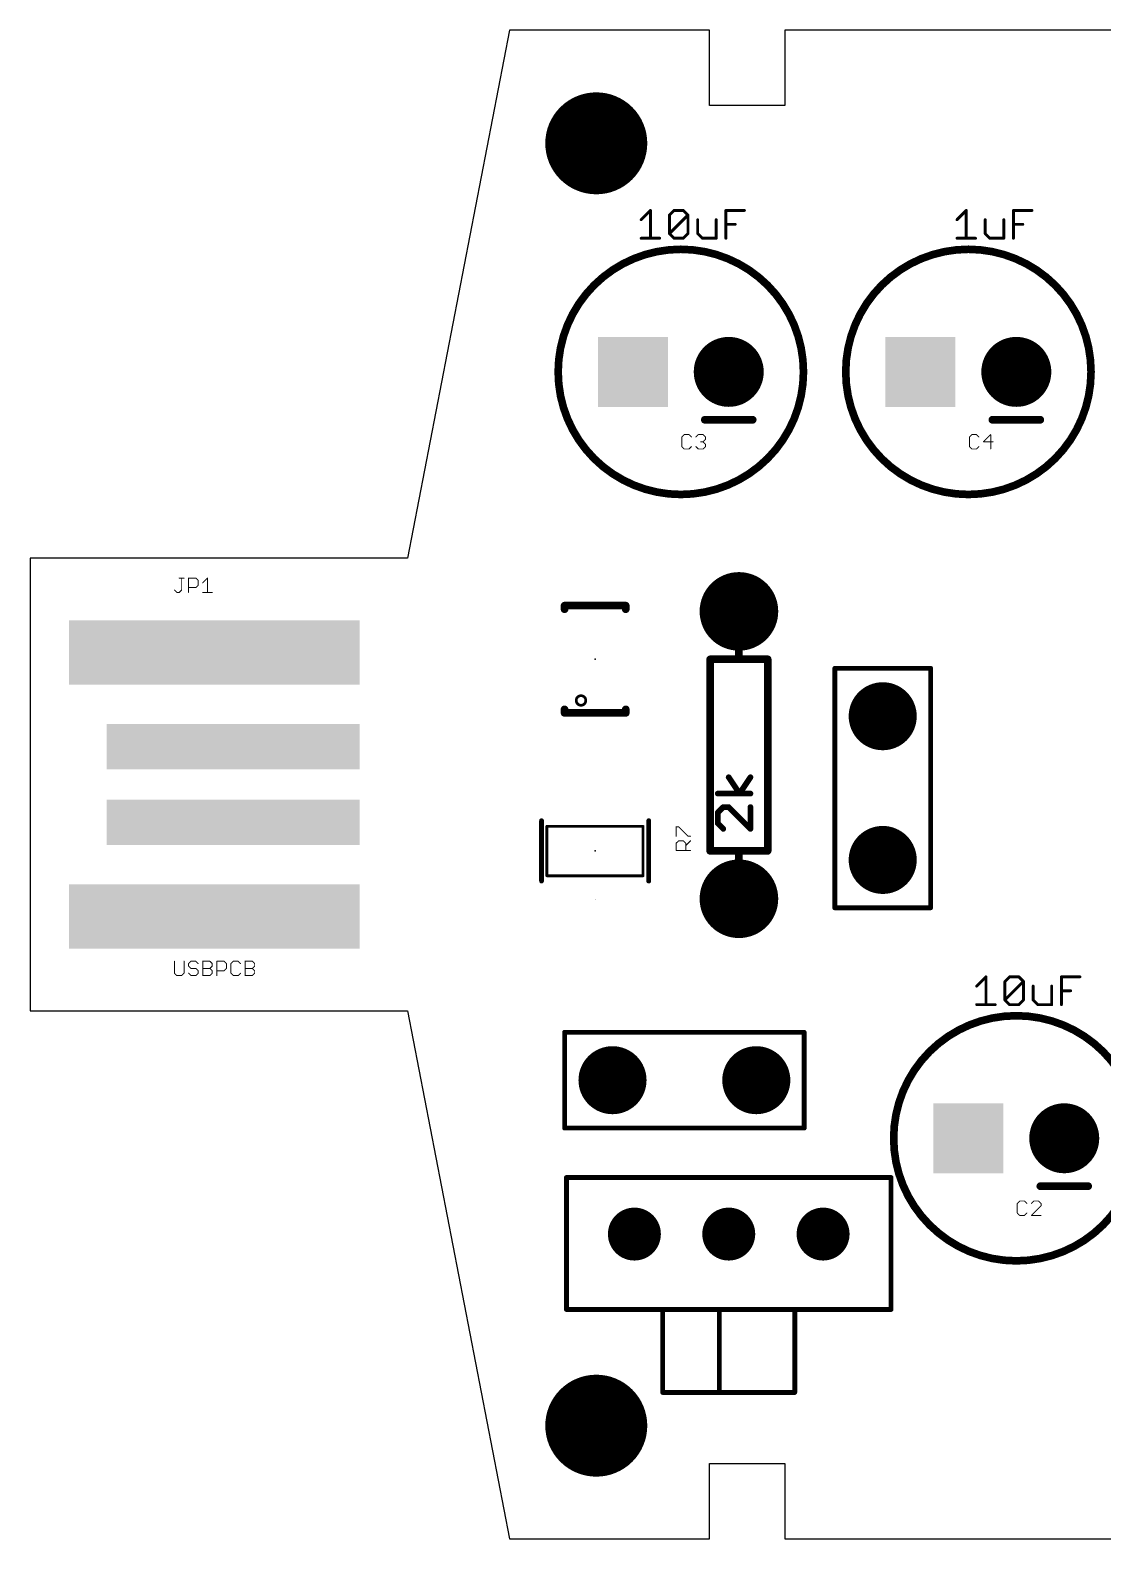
# Model space of a CAD drawing. Extents: x 0 to 100, y 0 to 40.
# Drawn here: x 0 to 28.42, y 0 to 40 of the extents above; entities that cross this region are included whole.
import ezdxf

# ---------------------------------------------------------------- set-up
doc = ezdxf.new("R2010")
doc.units = 0
for name, color, linetype in [('17', 94, 'CONTINUOUS'), ('20', 178, 'CONTINUOUS'), ('21', 250, 'CONTINUOUS'), ('22', 250, 'CONTINUOUS'), ('24', 178, 'CONTINUOUS'), ('25', 250, 'CONTINUOUS'), ('27', 250, 'CONTINUOUS'), ('29', 250, 'CONTINUOUS')]:
    doc.layers.add(name, color=color, linetype=linetype)

# ---------------------------------------------------------------- blocks, each defined once
blk = doc.blocks.new('ROUNDP')
at = {"const_width": 0.5}
blk.add_lwpolyline([(0, -0.25, 1), (0, 0.25, 1), (0, -0.25)], format="xyb", dxfattribs=at)
blk = doc.blocks.new('SQUAREP')
blk.add_solid([(-0.5, -0.5), (0.5, -0.5), (-0.5, 0.5), (0.5, 0.5)])
blk = doc.blocks.new('RECT')
blk.add_solid([(-0.5, -0.5), (0.5, -0.5), (-0.5, 0.5), (0.5, 0.5)])

msp = doc.modelspace()

# ---------------------------------------------------------------- linework, layer by layer
at = {"layer": '20'}
for p, q in [((12.7, 40), (10, 26)), ((18, 40), (12.7, 40)), ((18, 38), (18, 40)), ((91, 40), (20, 40)), ((20, 40), (20, 38)), ((20, 38), (18, 38)), ((10, 26), (0, 26)), ((0, 26), (0, 14)), ((0, 14), (10, 14)), ((10, 14), (12.7, 0)), ((18, 0), (18, 2)), ((18, 2), (20, 2)), ((20, 2), (20, 0)), ((12.7, 0), (18, 0)), ((20, 0), (91, 0))]:
    msp.add_line(p, q, dxfattribs=at)
for centre in [(15, 37), (15, 3)]:
    msp.add_circle(centre, 1.25, dxfattribs=at)
at = {"layer": '21'}
for points, const_width in [([(17.24, 27.69, 1), (17.24, 34.19, 1), (17.24, 27.69)], 0.2032), ([(24.86, 27.69, 1), (24.86, 34.19, 1), (24.86, 27.69)], 0.2032), ([(17.875, 29.7208, 1), (17.875, 29.6192)], 0.1016), ([(19.145, 29.6192, 1), (19.145, 29.7208)], 0.1016), ([(25.495, 29.7208, 1), (25.495, 29.6192)], 0.1016), ([(26.765, 29.6192, 1), (26.765, 29.7208)], 0.1016), ([(18.8308, 23.574, 1), (18.7292, 23.574)], 0.1016), ([(18.0688, 23.32, 1), (17.9672, 23.32)], 0.1016), ([(18.018, 23.3708, 1), (18.018, 23.2692)], 0.1016), ([(18.78, 23.3708, 1), (18.78, 23.2692)], 0.1016), ([(18.7292, 23.32, 1), (18.8308, 23.32)], 0.1016), ([(18.78, 23.2692, 1), (18.78, 23.3708)], 0.1016), ([(19.5928, 23.32, 1), (19.4912, 23.32)], 0.1016), ([(19.542, 23.2692, 1), (19.542, 23.3708)], 0.1016), ([(18.5403, 20.213, 1), (18.4769, 20.1708)], 0.0762), ([(19.1165, 20.1708, 1), (19.0531, 20.213)], 0.0762), ([(18.2205, 19.7978, 1), (18.2205, 19.7216)], 0.0762), ([(18.765, 19.7809, 1), (18.8284, 19.7386)], 0.0762), ([(18.765, 19.7386, 1), (18.8284, 19.7809)], 0.0762), ([(19.0848, 19.7216, 1), (19.0848, 19.7978)], 0.0762), ([(18.1935, 19.2833, 1), (18.2474, 19.2294)], 0.0762), ([(18.2586, 19.2564, 1), (18.1824, 19.2564)], 0.0762), ([(18.3645, 19.4385, 1), (18.3645, 19.3623)], 0.0762), ([(18.3915, 19.3735, 1), (18.3376, 19.4274)], 0.0762), ([(18.5355, 19.4274, 1), (18.4816, 19.3735)], 0.0762), ([(18.5086, 19.3623, 1), (18.5086, 19.4385)], 0.0762), ([(19.1229, 19.4004, 1), (19.0467, 19.4004)], 0.0762), ([(18.2474, 18.9952, 1), (18.1935, 18.9413)], 0.0762), ([(18.1824, 18.9683, 1), (18.2586, 18.9683)], 0.0762), ([(18.3376, 18.7973, 1), (18.3915, 18.8511)], 0.0762), ([(19.0467, 18.8242, 1), (19.1229, 18.8242)], 0.0762), ([(19.0579, 18.7973, 1), (19.1117, 18.8511)], 0.0762), ([(18.018, 18.2908, 1), (18.018, 18.1892)], 0.1016), ([(17.9672, 18.24, 1), (18.0688, 18.24)], 0.1016), ([(18.78, 18.2908, 1), (18.78, 18.1892)], 0.1016), ([(18.8308, 18.24, 1), (18.7292, 18.24)], 0.1016), ([(18.7292, 17.986, 1), (18.8308, 17.986)], 0.1016), ([(18.78, 18.1892, 1), (18.78, 18.2908)], 0.1016), ([(19.4912, 18.24, 1), (19.5928, 18.24)], 0.1016), ([(19.542, 18.1892, 1), (19.542, 18.2908)], 0.1016), ([(26.13, 7.37, 1), (26.13, 13.87, 1), (26.13, 7.37)], 0.2032), ([(14.1918, 13.43, 1), (14.1282, 13.43)], 0.0635), ([(14.16, 13.4618, 1), (14.16, 13.3983)], 0.0635), ([(20.5418, 13.43, 1), (20.4783, 13.43)], 0.0635), ([(20.51, 13.3983, 1), (20.51, 13.4618)], 0.0635), ([(14.16, 10.9218, 1), (14.16, 10.8582)], 0.0635), ([(14.1282, 10.89, 1), (14.1918, 10.89)], 0.0635), ([(20.4783, 10.89, 1), (20.5418, 10.89)], 0.0635), ([(20.51, 10.8582, 1), (20.51, 10.9218)], 0.0635), ([(14.21, 9.6118, 1), (14.21, 9.5482)], 0.0635), ([(14.2418, 9.58, 1), (14.1783, 9.58)], 0.0635), ([(22.8418, 9.58, 1), (22.7783, 9.58)], 0.0635), ([(22.81, 9.5482, 1), (22.81, 9.6118)], 0.0635), ([(26.765, 9.4008, 1), (26.765, 9.2992)], 0.1016), ([(28.035, 9.2992, 1), (28.035, 9.4008)], 0.1016), ([(14.21, 6.1117, 1), (14.21, 6.0483)], 0.0635), ([(14.1783, 6.08, 1), (14.2418, 6.08)], 0.0635), ([(16.7918, 6.08, 1), (16.7283, 6.08)], 0.0635), ([(18.2918, 6.08, 1), (18.2283, 6.08)], 0.0635), ([(20.2918, 6.08, 1), (20.2283, 6.08)], 0.0635), ([(22.7783, 6.08, 1), (22.8418, 6.08)], 0.0635), ([(22.81, 6.0483, 1), (22.81, 6.1117)], 0.0635), ([(16.76, 3.9118, 1), (16.76, 3.8483)], 0.0635), ([(16.7283, 3.88, 1), (16.7918, 3.88)], 0.0635), ([(18.26, 3.9118, 1), (18.26, 3.8483)], 0.0635), ([(18.2283, 3.88, 1), (18.2918, 3.88)], 0.0635), ([(18.26, 3.8483, 1), (18.26, 3.9118)], 0.0635), ([(20.2283, 3.88, 1), (20.2918, 3.88)], 0.0635), ([(20.26, 3.8483, 1), (20.26, 3.9118)], 0.0635)]:
    msp.add_lwpolyline(points, format="xyb", dxfattribs=dict(at, const_width=const_width))
for points, const_width in [([(17.875, 29.67), (19.145, 29.67)], 0.2032), ([(25.495, 29.67), (26.765, 29.67)], 0.2032), ([(18.78, 23.32), (18.78, 23.574)], 0.2032), ([(18.018, 18.24), (18.018, 23.32)], 0.2032), ([(18.018, 23.32), (18.78, 23.32)], 0.2032), ([(18.78, 23.32), (19.542, 23.32)], 0.2032), ([(19.542, 23.32), (19.542, 18.24)], 0.2032), ([(18.7967, 19.7597), (18.5086, 20.1919)], 0.1524), ([(19.0848, 20.1919), (18.7967, 19.7597)], 0.1524), ([(19.0848, 19.7597), (18.2205, 19.7597)], 0.1524), ([(18.3645, 19.4004), (18.2205, 19.2564)], 0.1524), ([(18.2205, 19.2564), (18.2205, 18.9683)], 0.1524), ([(18.5086, 19.4004), (18.3645, 19.4004)], 0.1524), ([(19.0848, 18.8242), (18.5086, 19.4004)], 0.1524), ([(19.0848, 19.4004), (19.0848, 18.8242)], 0.1524), ([(18.2205, 18.9683), (18.3645, 18.8242)], 0.1524), ([(18.78, 18.24), (18.018, 18.24)], 0.2032), ([(19.542, 18.24), (18.78, 18.24)], 0.2032), ([(18.78, 18.24), (18.78, 17.986)], 0.2032), ([(20.51, 13.43), (14.16, 13.43)], 0.127), ([(14.16, 13.43), (14.16, 10.89)], 0.127), ([(20.51, 10.89), (20.51, 13.43)], 0.127), ([(14.16, 10.89), (20.51, 10.89)], 0.127), ([(14.21, 9.58), (22.81, 9.58)], 0.127), ([(14.21, 6.08), (14.21, 9.58)], 0.127), ([(22.81, 9.58), (22.81, 6.08)], 0.127), ([(26.765, 9.35), (28.035, 9.35)], 0.2032), ([(22.81, 6.08), (14.21, 6.08)], 0.127), ([(16.76, 6.08), (16.76, 3.88)], 0.127), ([(18.26, 6.08), (18.26, 3.88)], 0.127), ([(20.26, 3.88), (20.26, 6.08)], 0.127), ([(16.76, 3.88), (18.26, 3.88)], 0.127), ([(18.26, 3.88), (20.26, 3.88)], 0.127)]:
    msp.add_lwpolyline(points, dxfattribs=dict(at, const_width=const_width))
at = {"layer": '22'}
for points, const_width in [([(15.7804, 24.7424), (14.1596, 24.7424)], 0.2032), ([(14.1596, 24.7424), (14.1596, 24.6476)], 0.2032), ([(15.7804, 24.6476), (15.7804, 24.7424)], 0.2032), ([(21.32, 16.73), (21.32, 23.08)], 0.127), ([(21.32, 23.08), (23.86, 23.08)], 0.127), ([(23.86, 23.08), (23.86, 16.73)], 0.127), ([(14.1596, 21.9924), (14.1596, 21.8976)], 0.2032), ([(15.7804, 21.8976), (15.7804, 21.9924)], 0.2032), ([(14.1596, 21.8976), (15.7804, 21.8976)], 0.2032), ([(13.55, 19.04), (13.55, 17.44)], 0.127), ([(16.24, 18.89), (13.69, 18.89)], 0.075), ([(13.69, 18.89), (13.69, 17.58)], 0.075), ([(16.24, 17.58), (16.24, 18.89)], 0.075), ([(16.39, 17.44), (16.39, 19.04)], 0.127), ([(13.69, 17.58), (16.24, 17.58)], 0.075), ([(14.97, 16.95), (14.97, 16.94)], 0.01), ([(23.86, 16.73), (21.32, 16.73)], 0.127)]:
    msp.add_lwpolyline(points, dxfattribs=dict(at, const_width=const_width))
for points, const_width in [([(14.1596, 24.7932, 1), (14.1596, 24.6916)], 0.1016), ([(14.2104, 24.7424, 1), (14.1088, 24.7424)], 0.1016), ([(15.8312, 24.7424, 1), (15.7296, 24.7424)], 0.1016), ([(15.7804, 24.6916, 1), (15.7804, 24.7932)], 0.1016), ([(14.1088, 24.6476, 1), (14.2104, 24.6476)], 0.1016), ([(15.7296, 24.6476, 1), (15.8312, 24.6476)], 0.1016), ([(21.32, 23.1118, 1), (21.32, 23.0483)], 0.0635), ([(21.3517, 23.08, 1), (21.2883, 23.08)], 0.0635), ([(23.8917, 23.08, 1), (23.8283, 23.08)], 0.0635), ([(23.86, 23.0483, 1), (23.86, 23.1118)], 0.0635), ([(14.2104, 21.9924, 1), (14.1088, 21.9924)], 0.1016), ([(14.5953, 22.1919, 1), (14.5953, 22.2637, 1), (14.5953, 22.1919)], 0.254), ([(15.8312, 21.9924, 1), (15.7296, 21.9924)], 0.1016), ([(14.1596, 21.9484, 1), (14.1596, 21.8468)], 0.1016), ([(14.1088, 21.8976, 1), (14.2104, 21.8976)], 0.1016), ([(15.7296, 21.8976, 1), (15.8312, 21.8976)], 0.1016), ([(15.7804, 21.8468, 1), (15.7804, 21.9484)], 0.1016), ([(13.5818, 19.04, 1), (13.5183, 19.04)], 0.0635), ([(13.69, 18.9088, 1), (13.69, 18.8712)], 0.0375), ([(13.7088, 18.89, 1), (13.6713, 18.89)], 0.0375), ([(16.2588, 18.89, 1), (16.2213, 18.89)], 0.0375), ([(16.24, 18.8712, 1), (16.24, 18.9088)], 0.0375), ([(16.4217, 19.04, 1), (16.3583, 19.04)], 0.0635), ([(13.69, 17.5988, 1), (13.69, 17.5613)], 0.0375), ([(16.24, 17.5613, 1), (16.24, 17.5988)], 0.0375), ([(13.5183, 17.44, 1), (13.5818, 17.44)], 0.0635), ([(13.6713, 17.58, 1), (13.7088, 17.58)], 0.0375), ([(16.2213, 17.58, 1), (16.2588, 17.58)], 0.0375), ([(16.3583, 17.44, 1), (16.4217, 17.44)], 0.0635), ([(14.9725, 16.95, 1), (14.9675, 16.95)], 0.005), ([(14.9675, 16.94, 1), (14.9725, 16.94)], 0.005), ([(21.32, 16.7617, 1), (21.32, 16.6983)], 0.0635), ([(21.2883, 16.73, 1), (21.3517, 16.73)], 0.0635), ([(23.8283, 16.73, 1), (23.8917, 16.73)], 0.0635), ([(23.86, 16.6983, 1), (23.86, 16.7617)], 0.0635)]:
    msp.add_lwpolyline(points, format="xyb", dxfattribs=dict(at, const_width=const_width))
at = {"layer": '24'}
for p in [(14.97, 23.32), (14.97, 18.24), (22.59, 18)]:
    msp.add_point(p, dxfattribs=at)
at = {"layer": '25', "const_width": 0.0127}
for points in [[(17.2726, 29.2131, 1), (17.2599, 29.2131)], [(17.2618, 29.2176, 1), (17.2708, 29.2086)], [(17.3298, 29.283, 1), (17.3298, 29.2703)], [(17.3343, 29.2721, 1), (17.3253, 29.2811)], [(17.4614, 29.2811, 1), (17.4525, 29.2721)], [(17.4569, 29.2703, 1), (17.4569, 29.283)], [(17.516, 29.2086, 1), (17.525, 29.2176)], [(17.636, 29.2176, 1), (17.645, 29.2086)], [(17.704, 29.283, 1), (17.704, 29.2703)], [(17.7085, 29.2721, 1), (17.6996, 29.2811)], [(17.8356, 29.2811, 1), (17.8267, 29.2721)], [(17.8312, 29.2703, 1), (17.8312, 29.283)], [(17.9011, 29.2131, 1), (17.8884, 29.2131)], [(17.8902, 29.2086, 1), (17.8992, 29.2176)], [(24.8926, 29.2131, 1), (24.8799, 29.2131)], [(24.8818, 29.2176, 1), (24.8908, 29.2086)], [(24.9498, 29.283, 1), (24.9498, 29.2703)], [(24.9543, 29.2721, 1), (24.9453, 29.2811)], [(25.0814, 29.2811, 1), (25.0725, 29.2721)], [(25.0769, 29.2703, 1), (25.0769, 29.283)], [(25.136, 29.2086, 1), (25.145, 29.2176)], [(25.4575, 29.2766, 1), (25.4448, 29.2766)], [(25.4556, 29.2721, 1), (25.4467, 29.2811)], [(17.2599, 28.9589, 1), (17.2726, 28.9589)], [(17.2708, 28.9633, 1), (17.2618, 28.9544)], [(17.3298, 28.9017, 1), (17.3298, 28.889)], [(17.3253, 28.8908, 1), (17.3343, 28.8998)], [(17.4525, 28.8998, 1), (17.4614, 28.8908)], [(17.4569, 28.889, 1), (17.4569, 28.9017)], [(17.525, 28.9544, 1), (17.516, 28.9633)], [(17.645, 28.9633, 1), (17.636, 28.9544)], [(17.704, 28.9017, 1), (17.704, 28.889)], [(17.6996, 28.8908, 1), (17.7085, 28.8998)], [(17.7676, 29.0923, 1), (17.7676, 29.0796)], [(17.8356, 29.0905, 1), (17.8267, 29.0815)], [(17.8267, 29.0905, 1), (17.8356, 29.0815)], [(17.8267, 28.8998, 1), (17.8356, 28.8908)], [(17.8312, 29.0796, 1), (17.8312, 29.0923)], [(17.8312, 28.889, 1), (17.8312, 28.9017)], [(17.8884, 29.1495, 1), (17.9011, 29.1495)], [(17.9011, 29.0224, 1), (17.8884, 29.0224)], [(17.8884, 28.9589, 1), (17.9011, 28.9589)], [(17.8992, 29.145, 1), (17.8902, 29.154)], [(17.8902, 29.0179, 1), (17.8992, 29.0269)], [(17.8992, 28.9544, 1), (17.8902, 28.9633)], [(24.8799, 28.9589, 1), (24.8926, 28.9589)], [(24.8908, 28.9633, 1), (24.8818, 28.9544)], [(24.9498, 28.9017, 1), (24.9498, 28.889)], [(24.9453, 28.8908, 1), (24.9543, 28.8998)], [(25.0725, 28.8998, 1), (25.0814, 28.8908)], [(25.0769, 28.889, 1), (25.0769, 28.9017)], [(25.145, 28.9544, 1), (25.136, 28.9633)], [(25.2605, 29.0923, 1), (25.2605, 29.0796)], [(25.256, 29.0905, 1), (25.265, 29.0815)], [(25.4448, 28.8953, 1), (25.4575, 28.8953)], [(25.5147, 29.0796, 1), (25.5147, 29.0923)], [(3.9498, 25.4804, 1), (3.9498, 25.4677)], [(4.0197, 25.474, 1), (4.007, 25.474)], [(4.0769, 25.4677, 1), (4.0769, 25.4804)], [(4.2033, 25.474, 1), (4.1906, 25.474)], [(4.1969, 25.4804, 1), (4.1969, 25.4677)], [(4.1969, 25.2262, 1), (4.1969, 25.2135)], [(4.3921, 25.4785, 1), (4.3831, 25.4695)], [(4.3831, 25.2243, 1), (4.3921, 25.2153)], [(4.3876, 25.4677, 1), (4.3876, 25.4804)], [(4.3876, 25.2135, 1), (4.3876, 25.2262)], [(4.4575, 25.4105, 1), (4.4448, 25.4105)], [(4.4448, 25.2834, 1), (4.4575, 25.2834)], [(4.4466, 25.406, 1), (4.4556, 25.415)], [(4.4556, 25.2789, 1), (4.4466, 25.2879)], [(4.5666, 25.3514, 1), (4.5756, 25.3424)], [(4.7046, 25.474, 1), (4.6919, 25.474)], [(4.7027, 25.4695, 1), (4.6937, 25.4785)], [(3.8272, 25.1607, 1), (3.8182, 25.1518)], [(3.8863, 25.0991, 1), (3.8863, 25.0863)], [(3.8818, 25.0882, 1), (3.8907, 25.0972)], [(3.9453, 25.0972, 1), (3.9543, 25.0882)], [(3.9498, 25.0863, 1), (3.9498, 25.0991)], [(4.007, 25.1563, 1), (4.0197, 25.1563)], [(4.0179, 25.1518, 1), (4.0089, 25.1607)], [(4.1906, 25.0927, 1), (4.2033, 25.0927)], [(4.5711, 25.0991, 1), (4.5711, 25.0863)], [(4.6919, 25.0927, 1), (4.7046, 25.0927)], [(4.8253, 25.0863, 1), (4.8253, 25.0991)], [(17.1223, 18.8811, 1), (17.1096, 18.8811)], [(17.116, 18.8875, 1), (17.116, 18.8748)], [(17.184, 18.8856, 1), (17.175, 18.8766)], [(17.1795, 18.8748, 1), (17.1795, 18.8875)], [(17.1096, 18.6269, 1), (17.1223, 18.6269)], [(17.1223, 18.4434, 1), (17.1096, 18.4434)], [(17.1115, 18.4479, 1), (17.1205, 18.4389)], [(17.1795, 18.5133, 1), (17.1795, 18.5006)], [(17.184, 18.5024, 1), (17.175, 18.5114)], [(17.3111, 18.5114, 1), (17.3021, 18.5024)], [(17.3066, 18.5006, 1), (17.3066, 18.5133)], [(17.3765, 18.4434, 1), (17.3638, 18.4434)], [(17.3657, 18.4389, 1), (17.3747, 18.4479)], [(17.4337, 18.6333, 1), (17.4337, 18.6206)], [(17.4293, 18.6224, 1), (17.4382, 18.6314)], [(17.5018, 18.5024, 1), (17.4928, 18.5114)], [(17.4973, 18.6206, 1), (17.4973, 18.6333)], [(17.116, 18.2591, 1), (17.116, 18.2463)], [(17.1096, 18.2527, 1), (17.1223, 18.2527)], [(17.3657, 18.3843, 1), (17.3747, 18.3753)], [(17.3638, 18.2527, 1), (17.3765, 18.2527)], [(17.4973, 18.2463, 1), (17.4973, 18.2591)], [(26.1626, 8.8931, 1), (26.1499, 8.8931)], [(26.1518, 8.8976, 1), (26.1608, 8.8886)], [(26.2198, 8.963, 1), (26.2198, 8.9503)], [(26.2243, 8.9521, 1), (26.2153, 8.9611)], [(26.3514, 8.9611, 1), (26.3425, 8.9521)], [(26.3469, 8.9503, 1), (26.3469, 8.963)], [(26.406, 8.8886, 1), (26.415, 8.8976)], [(26.526, 8.8976, 1), (26.535, 8.8886)], [(26.594, 8.963, 1), (26.594, 8.9503)], [(26.5985, 8.9521, 1), (26.5896, 8.9611)], [(26.7256, 8.9611, 1), (26.7167, 8.9521)], [(26.7212, 8.9503, 1), (26.7212, 8.963)], [(26.7911, 8.8931, 1), (26.7784, 8.8931)], [(26.7784, 8.8295, 1), (26.7911, 8.8295)], [(26.7802, 8.8886, 1), (26.7892, 8.8976)], [(26.7892, 8.825, 1), (26.7802, 8.834)], [(26.1499, 8.6389, 1), (26.1626, 8.6389)], [(26.1608, 8.6433, 1), (26.1518, 8.6344)], [(26.2198, 8.5816, 1), (26.2198, 8.569)], [(26.2153, 8.5708, 1), (26.2243, 8.5798)], [(26.3425, 8.5798, 1), (26.3514, 8.5708)], [(26.3469, 8.569, 1), (26.3469, 8.5816)], [(26.415, 8.6344, 1), (26.406, 8.6433)], [(26.5305, 8.5816, 1), (26.5305, 8.569)], [(26.526, 8.5798, 1), (26.535, 8.5708)], [(26.7847, 8.569, 1), (26.7847, 8.5816)]]:
    msp.add_lwpolyline(points, format="xyb", dxfattribs=at)
at = {"layer": '25', "const_width": 0.0254}
for points in [[(17.3298, 29.2766), (17.2663, 29.2131)], [(17.2663, 29.2131), (17.2663, 28.9589)], [(17.4569, 29.2766), (17.3298, 29.2766)], [(17.5205, 29.2131), (17.4569, 29.2766)], [(17.6405, 29.2131), (17.704, 29.2766)], [(17.704, 29.2766), (17.8312, 29.2766)], [(17.8312, 29.2766), (17.8947, 29.2131)], [(17.8947, 29.2131), (17.8947, 29.1495)], [(24.9498, 29.2766), (24.8863, 29.2131)], [(24.8863, 29.2131), (24.8863, 28.9589)], [(25.0769, 29.2766), (24.9498, 29.2766)], [(25.1405, 29.2131), (25.0769, 29.2766)], [(25.4512, 29.2766), (25.2605, 29.086)], [(25.4512, 28.8953), (25.4512, 29.2766)], [(17.2663, 28.9589), (17.3298, 28.8953)], [(17.3298, 28.8953), (17.4569, 28.8953)], [(17.4569, 28.8953), (17.5205, 28.9589)], [(17.704, 28.8953), (17.6405, 28.9589)], [(17.8312, 28.8953), (17.704, 28.8953)], [(17.8312, 29.086), (17.7676, 29.086)], [(17.8947, 29.1495), (17.8312, 29.086)], [(17.8312, 29.086), (17.8947, 29.0224)], [(17.8947, 28.9589), (17.8312, 28.8953)], [(17.8947, 29.0224), (17.8947, 28.9589)], [(24.8863, 28.9589), (24.9498, 28.8953)], [(24.9498, 28.8953), (25.0769, 28.8953)], [(25.0769, 28.8953), (25.1405, 28.9589)], [(25.2605, 29.086), (25.5147, 29.086)], [(3.9498, 25.474), (4.0769, 25.474)], [(4.0134, 25.1563), (4.0134, 25.474)], [(4.1969, 25.0927), (4.1969, 25.474)], [(4.1969, 25.474), (4.3876, 25.474)], [(4.3876, 25.2198), (4.1969, 25.2198)], [(4.3876, 25.474), (4.4511, 25.4105)], [(4.4511, 25.2834), (4.3876, 25.2198)], [(4.4511, 25.4105), (4.4511, 25.2834)], [(4.5711, 25.3469), (4.6982, 25.474)], [(4.6982, 25.474), (4.6982, 25.0927)], [(3.8227, 25.1563), (3.8863, 25.0927)], [(3.8863, 25.0927), (3.9498, 25.0927)], [(3.9498, 25.0927), (4.0134, 25.1563)], [(4.5711, 25.0927), (4.8253, 25.0927)], [(17.116, 18.6269), (17.116, 18.8811)], [(17.116, 18.8811), (17.1795, 18.8811)], [(17.1795, 18.8811), (17.4337, 18.6269)], [(17.116, 18.4434), (17.1795, 18.5069)], [(17.116, 18.2527), (17.116, 18.4434)], [(17.1795, 18.5069), (17.3066, 18.5069)], [(17.3066, 18.5069), (17.3702, 18.4434)], [(17.3702, 18.3798), (17.4973, 18.5069)], [(17.3702, 18.4434), (17.3702, 18.2527)], [(17.4337, 18.6269), (17.4973, 18.6269)], [(17.4973, 18.2527), (17.116, 18.2527)], [(26.2198, 8.9566), (26.1563, 8.8931)], [(26.1563, 8.8931), (26.1563, 8.6389)], [(26.3469, 8.9566), (26.2198, 8.9566)], [(26.4105, 8.8931), (26.3469, 8.9566)], [(26.594, 8.9566), (26.5305, 8.8931)], [(26.5305, 8.5753), (26.7847, 8.8295)], [(26.7212, 8.9566), (26.594, 8.9566)], [(26.7847, 8.8931), (26.7212, 8.9566)], [(26.7847, 8.8295), (26.7847, 8.8931)], [(26.1563, 8.6389), (26.2198, 8.5753)], [(26.2198, 8.5753), (26.3469, 8.5753)], [(26.3469, 8.5753), (26.4105, 8.6389)], [(26.7847, 8.5753), (26.5305, 8.5753)]]:
    msp.add_lwpolyline(points, dxfattribs=at)
at = {"layer": '27'}
for points, const_width in [([(16.1894, 34.9748), (16.4352, 35.2205)], 0.0762), ([(16.4352, 35.2205), (16.4352, 34.4833)], 0.0762), ([(16.9379, 35.0977), (17.0607, 35.2205)], 0.0762), ([(17.0607, 35.2205), (17.3065, 35.2205)], 0.0762), ([(17.3065, 35.2205), (17.4293, 35.0977)], 0.0762), ([(18.4347, 34.4833), (18.4347, 35.2205)], 0.0762), ([(18.4347, 35.2205), (18.9262, 35.2205)], 0.0762), ([(24.5579, 34.9748), (24.8036, 35.2205)], 0.0762), ([(24.8036, 35.2205), (24.8036, 34.4833)], 0.0762), ([(26.0547, 34.4833), (26.0547, 35.2205)], 0.0762), ([(26.0547, 35.2205), (26.5462, 35.2205)], 0.0762), ([(16.9379, 34.6062), (16.9379, 35.0977)], 0.0762), ([(16.9379, 34.6062), (17.4293, 35.0977)], 0.0762), ([(17.4293, 35.0977), (17.4293, 34.6062)], 0.0762), ([(17.6863, 34.9748), (17.6863, 34.6062)], 0.0762), ([(18.1778, 34.4833), (18.1778, 34.9748)], 0.0762), ([(18.4347, 34.8519), (18.6804, 34.8519)], 0.0762), ([(25.3063, 34.9748), (25.3063, 34.6062)], 0.0762), ([(25.7978, 34.4833), (25.7978, 34.9748)], 0.0762), ([(26.0547, 34.8519), (26.3004, 34.8519)], 0.0762), ([(16.1894, 34.4833), (16.6809, 34.4833)], 0.0762), ([(17.0607, 34.4833), (16.9379, 34.6062)], 0.0762), ([(17.3065, 34.4833), (17.0607, 34.4833)], 0.0762), ([(17.4293, 34.6062), (17.3065, 34.4833)], 0.0762), ([(17.6863, 34.6062), (17.8091, 34.4833)], 0.0762), ([(17.8091, 34.4833), (18.1778, 34.4833)], 0.0762), ([(24.5579, 34.4833), (25.0493, 34.4833)], 0.0762), ([(25.3063, 34.6062), (25.4291, 34.4833)], 0.0762), ([(25.4291, 34.4833), (25.7978, 34.4833)], 0.0762), ([(3.8227, 15.314), (3.8227, 14.9963)], 0.0254), ([(4.0769, 14.9963), (4.0769, 15.314)], 0.0254), ([(4.2605, 15.314), (4.1969, 15.2505)], 0.0254), ([(4.1969, 15.2505), (4.1969, 15.1869)], 0.0254), ([(4.3876, 15.314), (4.2605, 15.314)], 0.0254), ([(4.4511, 15.2505), (4.3876, 15.314)], 0.0254), ([(4.5711, 14.9327), (4.5711, 15.314)], 0.0254), ([(4.5711, 15.314), (4.7618, 15.314)], 0.0254), ([(4.7618, 15.314), (4.8253, 15.2505)], 0.0254), ([(4.8253, 15.2505), (4.8253, 15.1869)], 0.0254), ([(4.9453, 14.9327), (4.9453, 15.314)], 0.0254), ([(4.9453, 15.314), (5.136, 15.314)], 0.0254), ([(5.136, 15.314), (5.1995, 15.2505)], 0.0254), ([(5.1995, 15.2505), (5.1995, 15.1234)], 0.0254), ([(5.3831, 15.314), (5.3195, 15.2505)], 0.0254), ([(5.3195, 15.2505), (5.3195, 14.9963)], 0.0254), ([(5.5102, 15.314), (5.3831, 15.314)], 0.0254), ([(5.5737, 15.2505), (5.5102, 15.314)], 0.0254), ([(5.6937, 14.9327), (5.6937, 15.314)], 0.0254), ([(5.6937, 15.314), (5.8844, 15.314)], 0.0254), ([(5.8844, 15.314), (5.9479, 15.2505)], 0.0254), ([(5.9479, 15.2505), (5.9479, 15.1869)], 0.0254), ([(3.8227, 14.9963), (3.8863, 14.9327)], 0.0254), ([(3.8863, 14.9327), (4.0134, 14.9327)], 0.0254), ([(4.0134, 14.9327), (4.0769, 14.9963)], 0.0254), ([(4.1969, 15.1869), (4.2605, 15.1234)], 0.0254), ([(4.2605, 14.9327), (4.1969, 14.9963)], 0.0254), ([(4.2605, 15.1234), (4.3876, 15.1234)], 0.0254), ([(4.3876, 14.9327), (4.2605, 14.9327)], 0.0254), ([(4.3876, 15.1234), (4.4511, 15.0598)], 0.0254), ([(4.4511, 14.9963), (4.3876, 14.9327)], 0.0254), ([(4.4511, 15.0598), (4.4511, 14.9963)], 0.0254), ([(4.5711, 15.1234), (4.7618, 15.1234)], 0.0254), ([(4.7618, 14.9327), (4.5711, 14.9327)], 0.0254), ([(4.8253, 15.1869), (4.7618, 15.1234)], 0.0254), ([(4.7618, 15.1234), (4.8253, 15.0598)], 0.0254), ([(4.8253, 14.9963), (4.7618, 14.9327)], 0.0254), ([(4.8253, 15.0598), (4.8253, 14.9963)], 0.0254), ([(5.136, 15.0598), (4.9453, 15.0598)], 0.0254), ([(5.1995, 15.1234), (5.136, 15.0598)], 0.0254), ([(5.3195, 14.9963), (5.3831, 14.9327)], 0.0254), ([(5.3831, 14.9327), (5.5102, 14.9327)], 0.0254), ([(5.5102, 14.9327), (5.5737, 14.9963)], 0.0254), ([(5.6937, 15.1234), (5.8844, 15.1234)], 0.0254), ([(5.8844, 14.9327), (5.6937, 14.9327)], 0.0254), ([(5.9479, 15.1869), (5.8844, 15.1234)], 0.0254), ([(5.8844, 15.1234), (5.9479, 15.0598)], 0.0254), ([(5.9479, 14.9963), (5.8844, 14.9327)], 0.0254), ([(5.9479, 15.0598), (5.9479, 14.9963)], 0.0254), ([(25.0794, 14.6548), (25.3252, 14.9005)], 0.0762), ([(25.3252, 14.9005), (25.3252, 14.1633)], 0.0762), ([(25.8279, 14.7777), (25.9507, 14.9005)], 0.0762), ([(25.8279, 14.2862), (25.8279, 14.7777)], 0.0762), ([(25.8279, 14.2862), (26.3193, 14.7777)], 0.0762), ([(25.9507, 14.9005), (26.1965, 14.9005)], 0.0762), ([(26.1965, 14.9005), (26.3193, 14.7777)], 0.0762), ([(26.3193, 14.7777), (26.3193, 14.2862)], 0.0762), ([(27.3247, 14.1633), (27.3247, 14.9005)], 0.0762), ([(27.3247, 14.9005), (27.8162, 14.9005)], 0.0762), ([(26.5763, 14.6548), (26.5763, 14.2862)], 0.0762), ([(27.0678, 14.1633), (27.0678, 14.6548)], 0.0762), ([(27.3247, 14.5319), (27.5704, 14.5319)], 0.0762), ([(25.0794, 14.1633), (25.5709, 14.1633)], 0.0762), ([(25.9507, 14.1633), (25.8279, 14.2862)], 0.0762), ([(26.1965, 14.1633), (25.9507, 14.1633)], 0.0762), ([(26.3193, 14.2862), (26.1965, 14.1633)], 0.0762), ([(26.5763, 14.2862), (26.6991, 14.1633)], 0.0762), ([(26.6991, 14.1633), (27.0678, 14.1633)], 0.0762)]:
    msp.add_lwpolyline(points, dxfattribs=dict(at, const_width=const_width))
for points, const_width in [([(16.4542, 35.2205, 1), (16.4161, 35.2205)], 0.0381), ([(16.4486, 35.2071, 1), (16.4217, 35.234)], 0.0381), ([(17.0607, 35.2396, 1), (17.0607, 35.2015)], 0.0381), ([(17.0742, 35.2071, 1), (17.0473, 35.234)], 0.0381), ([(17.3199, 35.234, 1), (17.293, 35.2071)], 0.0381), ([(17.3065, 35.2015, 1), (17.3065, 35.2396)], 0.0381), ([(18.4347, 35.2396, 1), (18.4347, 35.2015)], 0.0381), ([(18.4537, 35.2205, 1), (18.4156, 35.2205)], 0.0381), ([(18.9262, 35.2015, 1), (18.9262, 35.2396)], 0.0381), ([(24.8226, 35.2205, 1), (24.7845, 35.2205)], 0.0381), ([(24.8171, 35.2071, 1), (24.7901, 35.234)], 0.0381), ([(26.0737, 35.2205, 1), (26.0356, 35.2205)], 0.0381), ([(26.0547, 35.2396, 1), (26.0547, 35.2015)], 0.0381), ([(26.5462, 35.2015, 1), (26.5462, 35.2396)], 0.0381), ([(16.176, 34.9883, 1), (16.2029, 34.9613)], 0.0381), ([(16.9569, 35.0977, 1), (16.9188, 35.0977)], 0.0381), ([(16.9244, 35.1111, 1), (16.9513, 35.0842)], 0.0381), ([(17.4484, 35.0977, 1), (17.4103, 35.0977)], 0.0381), ([(17.4428, 35.0842, 1), (17.4159, 35.1111)], 0.0381), ([(17.4159, 35.0842, 1), (17.4428, 35.1111)], 0.0381), ([(17.7053, 34.9748, 1), (17.6672, 34.9748)], 0.0381), ([(18.1968, 34.9748, 1), (18.1587, 34.9748)], 0.0381), ([(18.4347, 34.871, 1), (18.4347, 34.8329)], 0.0381), ([(18.6804, 34.8329, 1), (18.6804, 34.871)], 0.0381), ([(24.5444, 34.9883, 1), (24.5713, 34.9613)], 0.0381), ([(25.3253, 34.9748, 1), (25.2872, 34.9748)], 0.0381), ([(25.8168, 34.9748, 1), (25.7787, 34.9748)], 0.0381), ([(26.0547, 34.871, 1), (26.0547, 34.8329)], 0.0381), ([(26.3004, 34.8329, 1), (26.3004, 34.871)], 0.0381), ([(16.1894, 34.5023, 1), (16.1894, 34.4642)], 0.0381), ([(16.4161, 34.4833, 1), (16.4542, 34.4833)], 0.0381), ([(16.6809, 34.4642, 1), (16.6809, 34.5023)], 0.0381), ([(16.9513, 34.6196, 1), (16.9244, 34.5927)], 0.0381), ([(16.9244, 34.6196, 1), (16.9513, 34.5927)], 0.0381), ([(16.9188, 34.6062, 1), (16.9569, 34.6062)], 0.0381), ([(17.0607, 34.5023, 1), (17.0607, 34.4642)], 0.0381), ([(17.0473, 34.4698, 1), (17.0742, 34.4968)], 0.0381), ([(17.293, 34.4968, 1), (17.3199, 34.4698)], 0.0381), ([(17.3065, 34.4642, 1), (17.3065, 34.5023)], 0.0381), ([(17.4103, 34.6062, 1), (17.4484, 34.6062)], 0.0381), ([(17.4428, 34.5927, 1), (17.4159, 34.6196)], 0.0381), ([(17.6997, 34.6196, 1), (17.6728, 34.5927)], 0.0381), ([(17.6672, 34.6062, 1), (17.7053, 34.6062)], 0.0381), ([(17.8091, 34.5023, 1), (17.8091, 34.4642)], 0.0381), ([(17.7957, 34.4698, 1), (17.8226, 34.4968)], 0.0381), ([(18.1587, 34.4833, 1), (18.1968, 34.4833)], 0.0381), ([(18.1778, 34.4642, 1), (18.1778, 34.5023)], 0.0381), ([(18.4156, 34.4833, 1), (18.4537, 34.4833)], 0.0381), ([(24.5579, 34.5023, 1), (24.5579, 34.4642)], 0.0381), ([(24.7845, 34.4833, 1), (24.8226, 34.4833)], 0.0381), ([(25.0493, 34.4642, 1), (25.0493, 34.5023)], 0.0381), ([(25.2872, 34.6062, 1), (25.3253, 34.6062)], 0.0381), ([(25.3197, 34.6196, 1), (25.2928, 34.5927)], 0.0381), ([(25.4291, 34.5023, 1), (25.4291, 34.4642)], 0.0381), ([(25.4157, 34.4698, 1), (25.4426, 34.4968)], 0.0381), ([(25.7787, 34.4833, 1), (25.8168, 34.4833)], 0.0381), ([(25.7978, 34.4642, 1), (25.7978, 34.5023)], 0.0381), ([(26.0356, 34.4833, 1), (26.0737, 34.4833)], 0.0381), ([(3.8291, 15.314, 1), (3.8164, 15.314)], 0.0127), ([(4.0833, 15.314, 1), (4.0706, 15.314)], 0.0127), ([(4.2033, 15.2505, 1), (4.1906, 15.2505)], 0.0127), ([(4.1924, 15.255, 1), (4.2014, 15.246)], 0.0127), ([(4.2605, 15.3204, 1), (4.2605, 15.3077)], 0.0127), ([(4.2649, 15.3095, 1), (4.256, 15.3185)], 0.0127), ([(4.3921, 15.3185, 1), (4.3831, 15.3095)], 0.0127), ([(4.3876, 15.3077, 1), (4.3876, 15.3204)], 0.0127), ([(4.4466, 15.246, 1), (4.4556, 15.255)], 0.0127), ([(4.5775, 15.314, 1), (4.5648, 15.314)], 0.0127), ([(4.5711, 15.3204, 1), (4.5711, 15.3077)], 0.0127), ([(4.7663, 15.3185, 1), (4.7573, 15.3095)], 0.0127), ([(4.7618, 15.3077, 1), (4.7618, 15.3204)], 0.0127), ([(4.8317, 15.2505, 1), (4.819, 15.2505)], 0.0127), ([(4.8208, 15.246, 1), (4.8298, 15.255)], 0.0127), ([(4.9517, 15.314, 1), (4.939, 15.314)], 0.0127), ([(4.9453, 15.3204, 1), (4.9453, 15.3077)], 0.0127), ([(5.1405, 15.3185, 1), (5.1315, 15.3095)], 0.0127), ([(5.136, 15.3077, 1), (5.136, 15.3204)], 0.0127), ([(5.2059, 15.2505, 1), (5.1932, 15.2505)], 0.0127), ([(5.195, 15.246, 1), (5.204, 15.255)], 0.0127), ([(5.3259, 15.2505, 1), (5.3132, 15.2505)], 0.0127), ([(5.315, 15.255, 1), (5.324, 15.246)], 0.0127), ([(5.3831, 15.3204, 1), (5.3831, 15.3077)], 0.0127), ([(5.3876, 15.3095, 1), (5.3786, 15.3185)], 0.0127), ([(5.5147, 15.3185, 1), (5.5057, 15.3095)], 0.0127), ([(5.5102, 15.3077, 1), (5.5102, 15.3204)], 0.0127), ([(5.5693, 15.246, 1), (5.5782, 15.255)], 0.0127), ([(5.7001, 15.314, 1), (5.6874, 15.314)], 0.0127), ([(5.6937, 15.3204, 1), (5.6937, 15.3077)], 0.0127), ([(5.8889, 15.3185, 1), (5.8799, 15.3095)], 0.0127), ([(5.8844, 15.3077, 1), (5.8844, 15.3204)], 0.0127), ([(5.9543, 15.2505, 1), (5.9416, 15.2505)], 0.0127), ([(5.9435, 15.246, 1), (5.9524, 15.255)], 0.0127), ([(3.8272, 15.0007, 1), (3.8182, 14.9918)], 0.0127), ([(3.8164, 14.9963, 1), (3.8291, 14.9963)], 0.0127), ([(3.8863, 14.939, 1), (3.8863, 14.9264)], 0.0127), ([(3.8818, 14.9282, 1), (3.8907, 14.9372)], 0.0127), ([(4.0089, 14.9372, 1), (4.0179, 14.9282)], 0.0127), ([(4.0134, 14.9264, 1), (4.0134, 14.939)], 0.0127), ([(4.0706, 14.9963, 1), (4.0833, 14.9963)], 0.0127), ([(4.0814, 14.9918, 1), (4.0724, 15.0007)], 0.0127), ([(4.2014, 15.1914, 1), (4.1924, 15.1824)], 0.0127), ([(4.1906, 15.1869, 1), (4.2033, 15.1869)], 0.0127), ([(4.2014, 15.0007, 1), (4.1924, 14.9918)], 0.0127), ([(4.2605, 15.1297, 1), (4.2605, 15.117)], 0.0127), ([(4.2605, 14.939, 1), (4.2605, 14.9264)], 0.0127), ([(4.256, 15.1189, 1), (4.2649, 15.1279)], 0.0127), ([(4.256, 14.9282, 1), (4.2649, 14.9372)], 0.0127), ([(4.3921, 15.1279, 1), (4.3831, 15.1189)], 0.0127), ([(4.3831, 14.9372, 1), (4.3921, 14.9282)], 0.0127), ([(4.3876, 15.117, 1), (4.3876, 15.1297)], 0.0127), ([(4.3876, 14.9264, 1), (4.3876, 14.939)], 0.0127), ([(4.4575, 15.0598, 1), (4.4448, 15.0598)], 0.0127), ([(4.4448, 14.9963, 1), (4.4575, 14.9963)], 0.0127), ([(4.4466, 15.0553, 1), (4.4556, 15.0643)], 0.0127), ([(4.4556, 14.9918, 1), (4.4466, 15.0007)], 0.0127), ([(4.5711, 15.1297, 1), (4.5711, 15.117)], 0.0127), ([(4.5711, 14.939, 1), (4.5711, 14.9264)], 0.0127), ([(4.5648, 14.9327, 1), (4.5775, 14.9327)], 0.0127), ([(4.7663, 15.1279, 1), (4.7573, 15.1189)], 0.0127), ([(4.7573, 15.1279, 1), (4.7663, 15.1189)], 0.0127), ([(4.7573, 14.9372, 1), (4.7663, 14.9282)], 0.0127), ([(4.7618, 15.117, 1), (4.7618, 15.1297)], 0.0127), ([(4.7618, 14.9264, 1), (4.7618, 14.939)], 0.0127), ([(4.819, 15.1869, 1), (4.8317, 15.1869)], 0.0127), ([(4.8317, 15.0598, 1), (4.819, 15.0598)], 0.0127), ([(4.819, 14.9963, 1), (4.8317, 14.9963)], 0.0127), ([(4.8298, 15.1824, 1), (4.8208, 15.1914)], 0.0127), ([(4.8208, 15.0553, 1), (4.8298, 15.0643)], 0.0127), ([(4.8298, 14.9918, 1), (4.8208, 15.0007)], 0.0127), ([(4.9453, 15.0662, 1), (4.9453, 15.0535)], 0.0127), ([(4.939, 14.9327, 1), (4.9517, 14.9327)], 0.0127), ([(5.1315, 15.0643, 1), (5.1405, 15.0553)], 0.0127), ([(5.136, 15.0535, 1), (5.136, 15.0662)], 0.0127), ([(5.1932, 15.1234, 1), (5.2059, 15.1234)], 0.0127), ([(5.204, 15.1189, 1), (5.195, 15.1279)], 0.0127), ([(5.324, 15.0007, 1), (5.315, 14.9918)], 0.0127), ([(5.3132, 14.9963, 1), (5.3259, 14.9963)], 0.0127), ([(5.3831, 14.939, 1), (5.3831, 14.9264)], 0.0127), ([(5.3786, 14.9282, 1), (5.3876, 14.9372)], 0.0127), ([(5.5057, 14.9372, 1), (5.5147, 14.9282)], 0.0127), ([(5.5102, 14.9264, 1), (5.5102, 14.939)], 0.0127), ([(5.5782, 14.9918, 1), (5.5693, 15.0007)], 0.0127), ([(5.6937, 15.1297, 1), (5.6937, 15.117)], 0.0127), ([(5.6937, 14.939, 1), (5.6937, 14.9264)], 0.0127), ([(5.6874, 14.9327, 1), (5.7001, 14.9327)], 0.0127), ([(5.8889, 15.1279, 1), (5.8799, 15.1189)], 0.0127), ([(5.8799, 15.1279, 1), (5.8889, 15.1189)], 0.0127), ([(5.8799, 14.9372, 1), (5.8889, 14.9282)], 0.0127), ([(5.8844, 15.117, 1), (5.8844, 15.1297)], 0.0127), ([(5.8844, 14.9264, 1), (5.8844, 14.939)], 0.0127), ([(5.9416, 15.1869, 1), (5.9543, 15.1869)], 0.0127), ([(5.9543, 15.0598, 1), (5.9416, 15.0598)], 0.0127), ([(5.9416, 14.9963, 1), (5.9543, 14.9963)], 0.0127), ([(5.9524, 15.1824, 1), (5.9435, 15.1914)], 0.0127), ([(5.9435, 15.0553, 1), (5.9524, 15.0643)], 0.0127), ([(5.9524, 14.9918, 1), (5.9435, 15.0007)], 0.0127), ([(25.3442, 14.9005, 1), (25.3061, 14.9005)], 0.0381), ([(25.3386, 14.8871, 1), (25.3117, 14.914)], 0.0381), ([(25.8469, 14.7777, 1), (25.8088, 14.7777)], 0.0381), ([(25.8144, 14.7911, 1), (25.8413, 14.7642)], 0.0381), ([(25.9507, 14.9196, 1), (25.9507, 14.8815)], 0.0381), ([(25.9642, 14.8871, 1), (25.9373, 14.914)], 0.0381), ([(26.2099, 14.914, 1), (26.183, 14.8871)], 0.0381), ([(26.1965, 14.8815, 1), (26.1965, 14.9196)], 0.0381), ([(26.3384, 14.7777, 1), (26.3003, 14.7777)], 0.0381), ([(26.3328, 14.7642, 1), (26.3059, 14.7911)], 0.0381), ([(26.3059, 14.7642, 1), (26.3328, 14.7911)], 0.0381), ([(27.3437, 14.9005, 1), (27.3056, 14.9005)], 0.0381), ([(27.3247, 14.9196, 1), (27.3247, 14.8815)], 0.0381), ([(27.8162, 14.8815, 1), (27.8162, 14.9196)], 0.0381), ([(25.066, 14.6683, 1), (25.0929, 14.6413)], 0.0381), ([(26.5953, 14.6548, 1), (26.5572, 14.6548)], 0.0381), ([(27.0868, 14.6548, 1), (27.0487, 14.6548)], 0.0381), ([(27.3247, 14.551, 1), (27.3247, 14.5129)], 0.0381), ([(27.5704, 14.5129, 1), (27.5704, 14.551)], 0.0381), ([(25.0794, 14.1824, 1), (25.0794, 14.1443)], 0.0381), ([(25.3061, 14.1633, 1), (25.3442, 14.1633)], 0.0381), ([(25.5709, 14.1443, 1), (25.5709, 14.1824)], 0.0381), ([(25.8413, 14.2996, 1), (25.8144, 14.2727)], 0.0381), ([(25.8144, 14.2996, 1), (25.8413, 14.2727)], 0.0381), ([(25.8088, 14.2862, 1), (25.8469, 14.2862)], 0.0381), ([(25.9507, 14.1824, 1), (25.9507, 14.1443)], 0.0381), ([(25.9373, 14.1498, 1), (25.9642, 14.1768)], 0.0381), ([(26.183, 14.1768, 1), (26.2099, 14.1498)], 0.0381), ([(26.1965, 14.1443, 1), (26.1965, 14.1824)], 0.0381), ([(26.3003, 14.2862, 1), (26.3384, 14.2862)], 0.0381), ([(26.3328, 14.2727, 1), (26.3059, 14.2996)], 0.0381), ([(26.5897, 14.2996, 1), (26.5628, 14.2727)], 0.0381), ([(26.5572, 14.2862, 1), (26.5953, 14.2862)], 0.0381), ([(26.6991, 14.1824, 1), (26.6991, 14.1443)], 0.0381), ([(26.6857, 14.1498, 1), (26.7126, 14.1768)], 0.0381), ([(27.0487, 14.1633, 1), (27.0868, 14.1633)], 0.0381), ([(27.0678, 14.1443, 1), (27.0678, 14.1824)], 0.0381), ([(27.3056, 14.1633, 1), (27.3437, 14.1633)], 0.0381)]:
    msp.add_lwpolyline(points, format="xyb", dxfattribs=dict(at, const_width=const_width))
at = {"layer": '29', "const_width": 1.3516}
for points in [[(15, 36.3242, 1), (15, 37.6758, 1), (15, 36.3242)], [(15, 2.3242, 1), (15, 3.6758, 1), (15, 2.3242)]]:
    msp.add_lwpolyline(points, format="xyb", dxfattribs=at)

# ---------------------------------------------------------------- block references
at = {"layer": '17'}
for name, p, xscale, yscale, rotation in [('SQUAREP', (15.97, 30.94), 1.651, 1.651, 180), ('SQUAREP', (15.97, 30.94), 1.651, 1.651, 180), ('ROUNDP', (18.51, 30.94), 1.651, 1.651, 180), ('ROUNDP', (18.51, 30.94), 1.651, 1.651, 180), ('SQUAREP', (23.59, 30.94), 1.651, 1.651, 180), ('SQUAREP', (23.59, 30.94), 1.651, 1.651, 180), ('ROUNDP', (26.13, 30.94), 1.651, 1.651, 180), ('ROUNDP', (26.13, 30.94), 1.651, 1.651, 180), ('ROUNDP', (18.78, 24.59), 1.8796, 1.8796, 90), ('ROUNDP', (18.78, 24.59), 1.8796, 1.8796, 90), ('ROUNDP', (22.59, 21.81), 1.6002, 1.6002, 90), ('ROUNDP', (22.59, 21.81), 1.6002, 1.6002, 90), ('ROUNDP', (22.59, 18), 1.6002, 1.6002, 90), ('ROUNDP', (22.59, 18), 1.6002, 1.6002, 90), ('ROUNDP', (18.78, 16.97), 1.8796, 1.8796, 90), ('ROUNDP', (18.78, 16.97), 1.8796, 1.8796, 90), ('ROUNDP', (15.43, 12.16), 1.6002, 1.6002, 180), ('ROUNDP', (15.43, 12.16), 1.6002, 1.6002, 180), ('ROUNDP', (19.24, 12.16), 1.6002, 1.6002, 180), ('ROUNDP', (19.24, 12.16), 1.6002, 1.6002, 180), ('SQUAREP', (24.86, 10.62), 1.651, 1.651, 180), ('SQUAREP', (24.86, 10.62), 1.651, 1.651, 180), ('ROUNDP', (27.4, 10.62), 1.651, 1.651, 180), ('ROUNDP', (27.4, 10.62), 1.651, 1.651, 180)]:
    msp.add_blockref(name, p, dxfattribs=dict(at, xscale=xscale, yscale=yscale, rotation=rotation))
at = {"layer": '17', "xscale": 1.2, "yscale": 1.2}
for p in [(16.01, 8.08), (16.01, 8.08), (18.51, 8.08), (18.51, 8.08), (21.01, 8.08), (21.01, 8.08)]:
    msp.add_blockref('ROUNDP', p, dxfattribs=at)
at = {"layer": '29'}
for name, p, xscale, yscale, rotation in [('SQUAREP', (15.97, 30.94), 1.8542, 1.8542, 180), ('ROUNDP', (18.51, 30.94), 1.8542, 1.8542, 180), ('SQUAREP', (23.59, 30.94), 1.8542, 1.8542, 180), ('ROUNDP', (26.13, 30.94), 1.8542, 1.8542, 180), ('ROUNDP', (18.78, 24.59), 2.0828, 2.0828, 90), ('ROUNDP', (22.59, 21.81), 1.8034, 1.8034, 90), ('ROUNDP', (22.59, 18), 1.8034, 1.8034, 90), ('ROUNDP', (18.78, 16.97), 2.0828, 2.0828, 90), ('ROUNDP', (15.43, 12.16), 1.8034, 1.8034, 180), ('ROUNDP', (19.24, 12.16), 1.8034, 1.8034, 180), ('SQUAREP', (24.86, 10.62), 1.8542, 1.8542, 180), ('ROUNDP', (27.4, 10.62), 1.8542, 1.8542, 180)]:
    msp.add_blockref(name, p, dxfattribs=dict(at, xscale=xscale, yscale=yscale, rotation=rotation))
for name, p, xscale, yscale in [('RECT', (4.88, 23.5), 7.7032, 1.7032), ('RECT', (5.38, 21), 6.7032, 1.2032), ('RECT', (5.38, 19), 6.7032, 1.2032), ('RECT', (4.88, 16.5), 7.7032, 1.7032), ('ROUNDP', (16.01, 8.08), 1.4032, 1.4032), ('ROUNDP', (18.51, 8.08), 1.4032, 1.4032), ('ROUNDP', (21.01, 8.08), 1.4032, 1.4032)]:
    msp.add_blockref(name, p, dxfattribs=dict(at, xscale=xscale, yscale=yscale))

doc.saveas('drawing.dxf')
